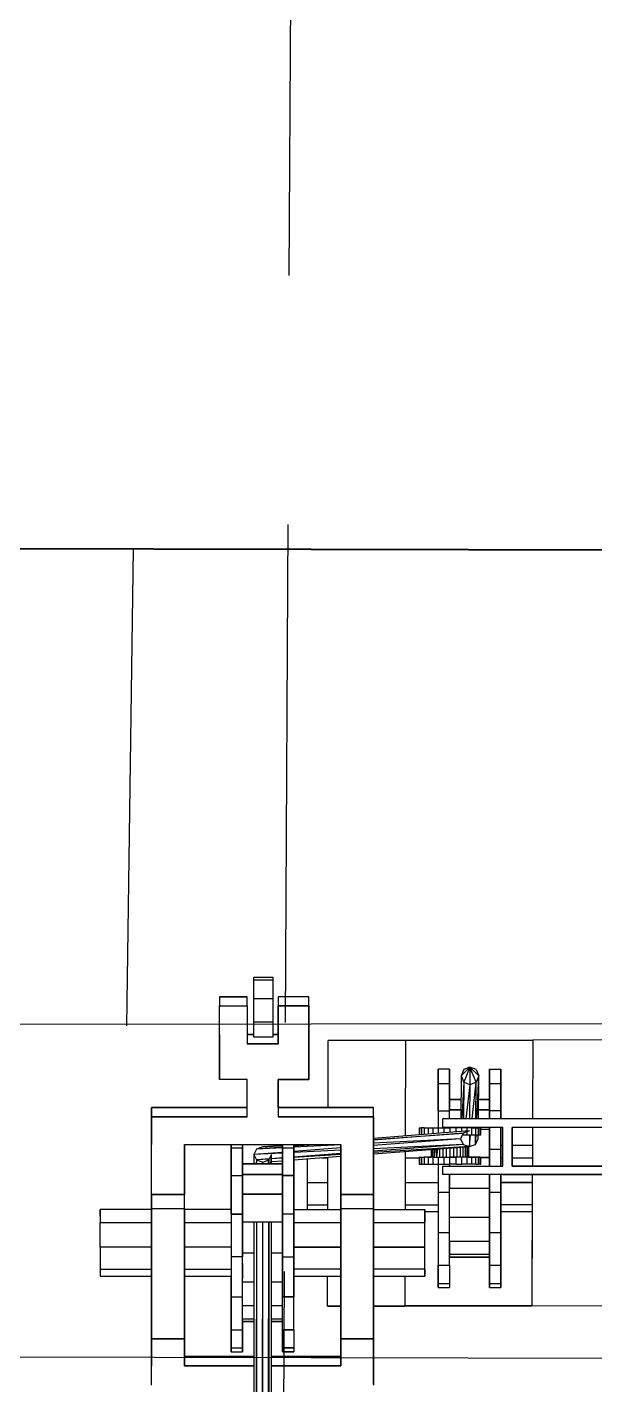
# Model space of a CAD drawing. Header units: millimetres. Extents: x -4997 to -4876, y -8737 to -8661.
# Drawn here: x -4964.449 to -4963.726, y -8694.113 to -8692.382 of the extents above; entities that cross this region are included whole.
import ezdxf

# ---------------------------------------------------------------- set-up
doc = ezdxf.new("R2010")
doc.units = ezdxf.units.MM
doc.header["$LTSCALE"] = 0.1
doc.linetypes.add('HIDDEN', pattern=[9.525, 6.35, -3.175])
for name, color, linetype in [('cobertura nova', 4, 'Continuous'), ('imagem', 7, 'Continuous'), ('layout cobertura', 251, 'Continuous'), ('visto', 9, 'Continuous')]:
    doc.layers.add(name, color=color, linetype=linetype)
doc.layers.add('coberturas', color=7, linetype='Continuous', lineweight=40)
picture_1 = doc.add_image_def('image1.jpg', size_in_pixel=(1920, 1080))

msp = doc.modelspace()

# ---------------------------------------------------------------- linework, layer by layer
at = {"layer": 'cobertura nova'}
for p, q in [((-4964.1603, -8693.5936), (-4964.136, -8693.5936)), ((-4964.1603, -8693.5969), (-4964.1603, -8693.5936)), ((-4964.1603, -8693.6207), (-4964.1603, -8693.5969)), ((-4964.1603, -8693.5969), (-4964.136, -8693.5969)), ((-4964.136, -8693.5936), (-4964.136, -8693.5969)), ((-4964.136, -8693.5969), (-4964.136, -8693.6207)), ((-4964.1689, -8693.6184), (-4964.2042, -8693.6184)), ((-4964.2042, -8693.6184), (-4964.2042, -8693.6301)), ((-4964.2042, -8693.6184), (-4964.1689, -8693.6184)), ((-4964.1689, -8693.6301), (-4964.1689, -8693.6184)), ((-4964.1603, -8693.6509), (-4964.1603, -8693.6207)), ((-4964.1603, -8693.6207), (-4964.136, -8693.6207)), ((-4964.136, -8693.6207), (-4964.136, -8693.6509)), ((-4964.0901, -8693.6184), (-4964.1293, -8693.6184)), ((-4964.1293, -8693.6184), (-4964.1293, -8693.6301)), ((-4964.0901, -8693.6301), (-4964.0901, -8693.6184)), ((-4964.2042, -8693.6783), (-4964.2042, -8693.6301)), ((-4964.2042, -8693.6301), (-4964.1689, -8693.6301)), ((-4964.1689, -8693.6301), (-4964.1689, -8693.6783)), ((-4964.0901, -8693.6301), (-4964.1293, -8693.6301)), ((-4964.1293, -8693.6301), (-4964.1293, -8693.6783)), ((-4964.1293, -8693.6783), (-4964.1293, -8693.6301)), ((-4964.1293, -8693.6301), (-4964.0901, -8693.6301)), ((-4964.0901, -8693.6783), (-4964.0901, -8693.6301)), ((-4964.0901, -8693.6301), (-4964.0901, -8693.6783)), ((-4964.1603, -8693.6699), (-4964.1603, -8693.6509)), ((-4964.136, -8693.6509), (-4964.1603, -8693.6509)), ((-4964.136, -8693.6509), (-4964.136, -8693.6699)), ((-4964.2042, -8693.6665), (-4964.2042, -8693.6783)), ((-4964.2042, -8693.6783), (-4964.2042, -8693.6665)), ((-4964.2042, -8693.7238), (-4964.2042, -8693.6783)), ((-4964.2042, -8693.6783), (-4964.2042, -8693.7238)), ((-4964.1603, -8693.6665), (-4964.1689, -8693.6665)), ((-4964.1689, -8693.6665), (-4964.1603, -8693.6665)), ((-4964.1293, -8693.6783), (-4964.1689, -8693.6783)), ((-4964.1689, -8693.6783), (-4964.1293, -8693.6783)), ((-4964.136, -8693.6699), (-4964.1603, -8693.6699)), ((-4964.1293, -8693.6665), (-4964.136, -8693.6665)), ((-4964.136, -8693.6665), (-4964.1293, -8693.6665)), ((-4964.0901, -8693.7238), (-4964.0901, -8693.6783)), ((-4964.0901, -8693.6783), (-4964.0901, -8693.7238)), ((-4964.0657, -8693.7596), (-4964.0655, -8693.6741)), ((-4964.0655, -8693.6741), (-4963.9668, -8693.6739)), ((-4963.9668, -8693.6741), (-4964.0655, -8693.6743)), ((-4963.9668, -8693.6739), (-4963.9672, -8693.7958)), ((-4963.9668, -8693.6739), (-4963.8048, -8693.6737)), ((-4963.8048, -8693.6737), (-4963.9668, -8693.6741)), ((-4963.8048, -8693.6737), (-4963.8051, -8693.7742)), ((-4963.8048, -8693.6737), (-4963.8051, -8693.7742)), ((-4963.7063, -8693.6735), (-4963.8048, -8693.6737)), ((-4963.9255, -8693.7106), (-4963.9255, -8693.7292)), ((-4963.9255, -8693.7157), (-4963.9255, -8693.7106)), ((-4963.9111, -8693.7106), (-4963.9255, -8693.7106)), ((-4963.9255, -8693.7106), (-4963.9255, -8693.7157)), ((-4963.9255, -8693.7292), (-4963.9255, -8693.7106)), ((-4963.9111, -8693.7292), (-4963.9111, -8693.7106)), ((-4963.9111, -8693.7106), (-4963.9111, -8693.7292)), ((-4963.8961, -8693.7192), (-4963.8848, -8693.708)), ((-4963.8928, -8693.7113), (-4963.8961, -8693.7192)), ((-4963.8848, -8693.708), (-4963.8928, -8693.7113)), ((-4963.8848, -8693.708), (-4963.8928, -8693.7272)), ((-4963.8769, -8693.7113), (-4963.8848, -8693.708)), ((-4963.8736, -8693.7192), (-4963.8848, -8693.708)), ((-4963.8848, -8693.708), (-4963.8848, -8693.7305)), ((-4963.8769, -8693.7272), (-4963.8848, -8693.708)), ((-4963.8769, -8693.7113), (-4963.8736, -8693.7192)), ((-4963.86, -8693.7106), (-4963.8455, -8693.7106)), ((-4963.86, -8693.7292), (-4963.86, -8693.7106)), ((-4963.8599, -8693.7106), (-4963.8599, -8693.7292)), ((-4963.8456, -8693.7292), (-4963.8456, -8693.7106)), ((-4963.8455, -8693.7106), (-4963.8455, -8693.7292)), ((-4964.1689, -8693.7238), (-4964.2042, -8693.7238)), ((-4964.1689, -8693.7715), (-4964.1689, -8693.7238)), ((-4964.1689, -8693.7596), (-4964.1689, -8693.7238)), ((-4964.1293, -8693.7597), (-4964.1293, -8693.7238)), ((-4964.1293, -8693.7238), (-4964.1293, -8693.7596)), ((-4964.1293, -8693.7238), (-4964.0901, -8693.7238)), ((-4964.0901, -8693.7238), (-4964.1293, -8693.7238)), ((-4964.1293, -8693.7238), (-4964.1293, -8693.7715)), ((-4963.9255, -8693.7388), (-4963.9255, -8693.7157)), ((-4963.9255, -8693.7292), (-4963.9255, -8693.7639)), ((-4963.9111, -8693.7292), (-4963.9255, -8693.7292)), ((-4963.9255, -8693.7639), (-4963.9255, -8693.7292)), ((-4963.9111, -8693.7388), (-4963.9111, -8693.7292)), ((-4963.9111, -8693.7639), (-4963.9111, -8693.7292)), ((-4963.9111, -8693.7292), (-4963.9111, -8693.7639)), ((-4963.8961, -8693.7192), (-4963.8966, -8693.7742)), ((-4963.8961, -8693.7192), (-4963.8928, -8693.7272)), ((-4963.8928, -8693.7272), (-4963.8954, -8693.7742)), ((-4963.8928, -8693.7272), (-4963.8932, -8693.7742)), ((-4963.8848, -8693.7305), (-4963.8928, -8693.7272)), ((-4963.8848, -8693.7305), (-4963.8899, -8693.7742)), ((-4963.8848, -8693.7305), (-4963.8853, -8693.7742)), ((-4963.8769, -8693.7272), (-4963.8848, -8693.7305)), ((-4963.8819, -8693.7742), (-4963.8769, -8693.7272)), ((-4963.8773, -8693.7742), (-4963.8769, -8693.7272)), ((-4963.8736, -8693.7192), (-4963.8769, -8693.7272)), ((-4963.8762, -8693.7742), (-4963.8736, -8693.7192)), ((-4963.8741, -8693.7742), (-4963.8736, -8693.7192)), ((-4963.8455, -8693.7292), (-4963.86, -8693.7292)), ((-4963.86, -8693.7639), (-4963.86, -8693.7292)), ((-4963.8599, -8693.7292), (-4963.8599, -8693.7639)), ((-4963.8456, -8693.7639), (-4963.8456, -8693.7292)), ((-4963.8455, -8693.7388), (-4963.8455, -8693.7292)), ((-4963.8455, -8693.7292), (-4963.8455, -8693.7639)), ((-4963.9255, -8693.7639), (-4963.9255, -8693.7388)), ((-4963.9111, -8693.7543), (-4963.9111, -8693.7388)), ((-4963.9111, -8693.7388), (-4963.9111, -8693.7388)), ((-4963.8455, -8693.7388), (-4963.8455, -8693.7388)), ((-4963.8455, -8693.7742), (-4963.8455, -8693.7388)), ((-4964.2905, -8693.7714), (-4964.2905, -8693.7596)), ((-4964.2905, -8693.7596), (-4964.2487, -8693.7596)), ((-4964.2905, -8693.7596), (-4964.2905, -8693.7714)), ((-4964.2487, -8693.7597), (-4964.2905, -8693.7597)), ((-4964.2487, -8693.7596), (-4964.1689, -8693.7596)), ((-4964.1689, -8693.7597), (-4964.2487, -8693.7597)), ((-4964.1293, -8693.7596), (-4964.0496, -8693.7596)), ((-4964.0496, -8693.7597), (-4964.1293, -8693.7597)), ((-4964.0496, -8693.7596), (-4964.0077, -8693.7596)), ((-4964.0077, -8693.7597), (-4964.0496, -8693.7597)), ((-4964.0077, -8693.7714), (-4964.0077, -8693.7596)), ((-4963.9255, -8693.7639), (-4963.9255, -8693.7857)), ((-4963.9255, -8693.7639), (-4963.9111, -8693.7639)), ((-4963.8964, -8693.7493), (-4963.9111, -8693.7493)), ((-4963.9111, -8693.7493), (-4963.9111, -8693.7493)), ((-4963.9111, -8693.7493), (-4963.8964, -8693.7493)), ((-4963.9111, -8693.7627), (-4963.8965, -8693.7627)), ((-4963.8965, -8693.7627), (-4963.9111, -8693.7627)), ((-4963.9111, -8693.7742), (-4963.9111, -8693.7639)), ((-4963.874, -8693.7627), (-4963.86, -8693.7627)), ((-4963.86, -8693.7627), (-4963.874, -8693.7627)), ((-4963.86, -8693.7493), (-4963.8739, -8693.7493)), ((-4963.8739, -8693.7493), (-4963.86, -8693.7493)), ((-4963.86, -8693.7493), (-4963.86, -8693.7627)), ((-4963.8455, -8693.7639), (-4963.86, -8693.7639)), ((-4963.86, -8693.7742), (-4963.86, -8693.7639)), ((-4963.8599, -8693.7639), (-4963.8599, -8693.7742)), ((-4963.8456, -8693.7742), (-4963.8456, -8693.7639)), ((-4963.8455, -8693.7639), (-4963.8455, -8693.7742)), ((-4964.2905, -8693.7714), (-4964.2905, -8693.7715)), ((-4964.2487, -8693.7714), (-4964.2905, -8693.7714)), ((-4964.2905, -8693.7715), (-4964.2905, -8693.7714)), ((-4964.2905, -8693.7714), (-4964.2905, -8693.8069)), ((-4964.2905, -8693.807), (-4964.2905, -8693.7715)), ((-4964.2905, -8693.7715), (-4964.2487, -8693.7715)), ((-4964.1689, -8693.7714), (-4964.2487, -8693.7714)), ((-4964.2487, -8693.7715), (-4964.1689, -8693.7715)), ((-4964.0496, -8693.7714), (-4964.1293, -8693.7714)), ((-4964.1293, -8693.7715), (-4964.0496, -8693.7715)), ((-4964.0077, -8693.7714), (-4964.0496, -8693.7714)), ((-4964.0496, -8693.7715), (-4964.0077, -8693.7715)), ((-4964.0077, -8693.8069), (-4964.0077, -8693.7714)), ((-4964.0077, -8693.7714), (-4964.0077, -8693.7715)), ((-4964.0077, -8693.7715), (-4964.0077, -8693.7714)), ((-4964.0077, -8693.7715), (-4964.0077, -8693.807)), ((-4963.8428, -8693.7742), (-4963.9195, -8693.7742)), ((-4963.9195, -8693.785), (-4963.9195, -8693.7742)), ((-4963.8312, -8693.7742), (-4963.8428, -8693.7742)), ((-4963.507, -8693.7742), (-4963.8312, -8693.7742)), ((-4963.8856, -8693.7895), (-4964.0077, -8693.7989)), ((-4963.8936, -8693.7924), (-4964.0077, -8693.8012)), ((-4964.0077, -8693.8002), (-4963.8936, -8693.7924)), ((-4963.8969, -8693.7995), (-4964.0077, -8693.8051)), ((-4963.8969, -8693.7995), (-4964.0077, -8693.8079)), ((-4963.9497, -8693.7857), (-4963.949, -8693.7857)), ((-4963.9497, -8693.7857), (-4963.9497, -8693.7944)), ((-4963.949, -8693.7857), (-4963.9467, -8693.7857)), ((-4963.949, -8693.7857), (-4963.949, -8693.7944)), ((-4963.9431, -8693.7857), (-4963.9467, -8693.7857)), ((-4963.9467, -8693.7857), (-4963.9467, -8693.7942)), ((-4963.9431, -8693.7857), (-4963.9382, -8693.7857)), ((-4963.9431, -8693.7857), (-4963.9431, -8693.7939)), ((-4963.9382, -8693.7857), (-4963.9322, -8693.7857)), ((-4963.9382, -8693.7857), (-4963.9382, -8693.7935)), ((-4963.9322, -8693.7857), (-4963.9254, -8693.7857)), ((-4963.9322, -8693.7857), (-4963.9322, -8693.7931)), ((-4963.9254, -8693.7857), (-4963.918, -8693.7857)), ((-4963.9254, -8693.7857), (-4963.9254, -8693.7925)), ((-4963.8428, -8693.785), (-4963.9195, -8693.785)), ((-4963.918, -8693.7857), (-4963.9103, -8693.7857)), ((-4963.918, -8693.7857), (-4963.918, -8693.792)), ((-4963.9111, -8693.7857), (-4963.9111, -8693.785)), ((-4963.9026, -8693.7857), (-4963.9103, -8693.7857)), ((-4963.9103, -8693.7857), (-4963.9103, -8693.7914)), ((-4963.8952, -8693.7857), (-4963.9026, -8693.7857)), ((-4963.9026, -8693.7908), (-4963.9026, -8693.7857)), ((-4963.8936, -8693.7924), (-4963.8969, -8693.7995)), ((-4963.8969, -8693.7995), (-4963.8936, -8693.8066)), ((-4963.8967, -8693.785), (-4963.8967, -8693.7857)), ((-4963.896, -8693.785), (-4963.8961, -8693.7857)), ((-4963.8884, -8693.7857), (-4963.8952, -8693.7857)), ((-4963.8952, -8693.7902), (-4963.8952, -8693.7857)), ((-4963.8934, -8693.7948), (-4963.8947, -8693.7948)), ((-4963.8856, -8693.7895), (-4963.8936, -8693.7924)), ((-4963.8934, -8693.785), (-4963.8934, -8693.7857)), ((-4963.8904, -8693.7948), (-4963.8934, -8693.7948)), ((-4963.8911, -8693.785), (-4963.8912, -8693.7857)), ((-4963.8882, -8693.7948), (-4963.8904, -8693.7948)), ((-4963.8824, -8693.7857), (-4963.8884, -8693.7857)), ((-4963.8884, -8693.7897), (-4963.8884, -8693.7857)), ((-4963.8884, -8693.7948), (-4963.8884, -8693.7905)), ((-4963.8868, -8693.7948), (-4963.8882, -8693.7948)), ((-4963.8863, -8693.7948), (-4963.8868, -8693.7948)), ((-4963.8824, -8693.7948), (-4963.8863, -8693.7948)), ((-4963.8855, -8693.7948), (-4963.8856, -8693.8095)), ((-4963.8856, -8693.8095), (-4963.8841, -8693.7948)), ((-4963.8854, -8693.785), (-4963.8854, -8693.7857)), ((-4963.8831, -8693.7857), (-4963.883, -8693.785)), ((-4963.8824, -8693.7857), (-4963.8775, -8693.7857)), ((-4963.8824, -8693.7948), (-4963.8824, -8693.7857)), ((-4963.8775, -8693.7948), (-4963.8824, -8693.7948)), ((-4963.8777, -8693.8066), (-4963.8771, -8693.7948)), ((-4963.8777, -8693.8066), (-4963.8776, -8693.7948)), ((-4963.8777, -8693.8066), (-4963.8744, -8693.7995)), ((-4963.8775, -8693.7857), (-4963.8775, -8693.785)), ((-4963.8775, -8693.7857), (-4963.8739, -8693.7857)), ((-4963.8775, -8693.7948), (-4963.8775, -8693.7857)), ((-4963.8739, -8693.7948), (-4963.8775, -8693.7948)), ((-4963.8767, -8693.7857), (-4963.8767, -8693.785)), ((-4963.8744, -8693.7995), (-4963.8743, -8693.7948)), ((-4963.8742, -8693.7857), (-4963.8742, -8693.785)), ((-4963.8717, -8693.7857), (-4963.8739, -8693.7857)), ((-4963.8739, -8693.7948), (-4963.8739, -8693.7857)), ((-4963.8717, -8693.7948), (-4963.8739, -8693.7948)), ((-4963.8709, -8693.7857), (-4963.8717, -8693.7857)), ((-4963.8717, -8693.7948), (-4963.8717, -8693.7857)), ((-4963.8709, -8693.7948), (-4963.8717, -8693.7948)), ((-4963.8709, -8693.7948), (-4963.8709, -8693.7857)), ((-4963.86, -8693.7878), (-4963.8709, -8693.7878)), ((-4963.8599, -8693.785), (-4963.86, -8693.8133)), ((-4963.86, -8693.8133), (-4963.86, -8693.785)), ((-4963.8456, -8693.8133), (-4963.8456, -8693.785)), ((-4963.8455, -8693.785), (-4963.8455, -8693.8133)), ((-4963.8428, -8693.8344), (-4963.8428, -8693.785)), ((-4963.8312, -8693.8344), (-4963.8312, -8693.785)), ((-4963.8312, -8693.785), (-4963.8312, -8693.8344)), ((-4963.507, -8693.785), (-4963.8312, -8693.785)), ((-4963.8051, -8693.785), (-4963.8053, -8693.8344)), ((-4963.8051, -8693.785), (-4963.8052, -8693.8074)), ((-4964.2905, -8693.8705), (-4964.2905, -8693.807)), ((-4964.2487, -8693.8704), (-4964.2487, -8693.8069)), ((-4964.2487, -8693.807), (-4964.2487, -8693.8586)), ((-4964.2487, -8693.8587), (-4964.2487, -8693.807)), ((-4964.1689, -8693.807), (-4964.2487, -8693.807)), ((-4964.2487, -8693.807), (-4964.2487, -8693.8705)), ((-4964.1893, -8693.8211), (-4964.1893, -8693.807)), ((-4964.1893, -8693.807), (-4964.1893, -8693.8115)), ((-4964.1893, -8693.8115), (-4964.1893, -8693.807)), ((-4964.1893, -8693.8462), (-4964.1893, -8693.8115)), ((-4964.1749, -8693.8115), (-4964.1893, -8693.8115)), ((-4964.1893, -8693.8115), (-4964.1893, -8693.8462)), ((-4964.1749, -8693.8115), (-4964.1749, -8693.807)), ((-4964.1749, -8693.807), (-4964.1749, -8693.8115)), ((-4964.1749, -8693.8115), (-4964.1749, -8693.8462)), ((-4964.1749, -8693.8462), (-4964.1749, -8693.8115)), ((-4964.1748, -8693.807), (-4964.1748, -8693.8211)), ((-4964.1293, -8693.807), (-4964.1689, -8693.807)), ((-4964.157, -8693.8127), (-4964.1603, -8693.8195)), ((-4964.1237, -8693.8168), (-4964.1603, -8693.8195)), ((-4964.1237, -8693.8178), (-4964.1603, -8693.8195)), ((-4964.149, -8693.8098), (-4964.157, -8693.8127)), ((-4964.1237, -8693.8101), (-4964.157, -8693.8127)), ((-4964.1237, -8693.811), (-4964.157, -8693.8127)), ((-4964.1237, -8693.8079), (-4964.149, -8693.8098)), ((-4964.149, -8693.8098), (-4964.1237, -8693.8081)), ((-4964.0496, -8693.807), (-4964.1293, -8693.807)), ((-4964.1237, -8693.8115), (-4964.1237, -8693.807)), ((-4964.1237, -8693.8211), (-4964.1237, -8693.807)), ((-4964.1237, -8693.807), (-4964.1237, -8693.8115)), ((-4964.1093, -8693.8115), (-4964.1237, -8693.8115)), ((-4964.1237, -8693.8115), (-4964.1237, -8693.8462)), ((-4964.1237, -8693.8462), (-4964.1237, -8693.8115)), ((-4964.1093, -8693.807), (-4964.1093, -8693.8115)), ((-4964.1093, -8693.8115), (-4964.1093, -8693.807)), ((-4964.0832, -8693.807), (-4964.1093, -8693.809)), ((-4964.1093, -8693.8071), (-4964.1074, -8693.807)), ((-4964.0496, -8693.8072), (-4964.1093, -8693.8103)), ((-4964.0496, -8693.8111), (-4964.1093, -8693.8157)), ((-4964.1093, -8693.8115), (-4964.1093, -8693.8462)), ((-4964.1093, -8693.8462), (-4964.1093, -8693.8115)), ((-4964.0496, -8693.8141), (-4964.1093, -8693.8171)), ((-4964.0496, -8693.8069), (-4964.0496, -8693.8704)), ((-4964.0496, -8693.8705), (-4964.0496, -8693.807)), ((-4963.8936, -8693.8066), (-4964.0077, -8693.8121)), ((-4963.8936, -8693.8066), (-4964.0077, -8693.8152)), ((-4964.0077, -8693.8704), (-4964.0077, -8693.8069)), ((-4964.0077, -8693.807), (-4964.0077, -8693.8586)), ((-4964.0077, -8693.807), (-4964.0077, -8693.8705)), ((-4964.0077, -8693.8587), (-4964.0077, -8693.8071)), ((-4963.8856, -8693.8095), (-4964.0077, -8693.8171)), ((-4964.0077, -8693.8186), (-4963.8856, -8693.8095)), ((-4963.9673, -8693.8156), (-4963.9676, -8693.8897)), ((-4963.9343, -8693.8131), (-4963.9343, -8693.8227)), ((-4963.9338, -8693.8131), (-4963.9338, -8693.8227)), ((-4963.9325, -8693.813), (-4963.9325, -8693.8227)), ((-4963.9292, -8693.8128), (-4963.9303, -8693.8227)), ((-4963.9303, -8693.8128), (-4963.9303, -8693.8227)), ((-4963.926, -8693.8125), (-4963.9273, -8693.8227)), ((-4963.9273, -8693.8126), (-4963.9273, -8693.8227)), ((-4963.9236, -8693.8123), (-4963.9236, -8693.8227)), ((-4963.9195, -8693.812), (-4963.9195, -8693.8227)), ((-4963.915, -8693.8117), (-4963.915, -8693.8227)), ((-4963.9103, -8693.8113), (-4963.9103, -8693.8227)), ((-4963.9056, -8693.8227), (-4963.9056, -8693.811)), ((-4963.9011, -8693.8227), (-4963.9011, -8693.8107)), ((-4963.897, -8693.8227), (-4963.897, -8693.8103)), ((-4963.8936, -8693.8066), (-4963.8856, -8693.8095)), ((-4963.8934, -8693.8227), (-4963.8934, -8693.8101)), ((-4963.8904, -8693.8227), (-4963.8904, -8693.8098)), ((-4963.8882, -8693.8227), (-4963.8882, -8693.8097)), ((-4963.8868, -8693.8227), (-4963.8868, -8693.8096)), ((-4963.8863, -8693.8227), (-4963.8863, -8693.8095)), ((-4963.8856, -8693.8095), (-4963.8777, -8693.8066)), ((-4963.86, -8693.8133), (-4963.86, -8693.8344)), ((-4963.8455, -8693.8133), (-4963.86, -8693.8133)), ((-4963.86, -8693.8344), (-4963.86, -8693.8133)), ((-4963.8456, -8693.8344), (-4963.8456, -8693.8133)), ((-4963.8455, -8693.8074), (-4963.8428, -8693.8074)), ((-4963.8455, -8693.8133), (-4963.8455, -8693.8344)), ((-4963.8312, -8693.8074), (-4963.8052, -8693.8074)), ((-4964.1893, -8693.8631), (-4964.1893, -8693.8211)), ((-4964.1237, -8693.8316), (-4964.1749, -8693.8316)), ((-4964.1749, -8693.8316), (-4964.1749, -8693.8316)), ((-4964.1749, -8693.8316), (-4964.1237, -8693.8316)), ((-4964.1749, -8693.845), (-4964.1749, -8693.8316)), ((-4964.1748, -8693.8211), (-4964.1748, -8693.8316)), ((-4964.1603, -8693.8195), (-4964.1603, -8693.8316)), ((-4964.1603, -8693.8195), (-4964.157, -8693.8264)), ((-4964.157, -8693.8264), (-4964.1573, -8693.8316)), ((-4964.1405, -8693.8252), (-4964.157, -8693.8264)), ((-4964.1406, -8693.8254), (-4964.157, -8693.8264)), ((-4964.157, -8693.8264), (-4964.157, -8693.8316)), ((-4964.157, -8693.8264), (-4964.149, -8693.8292)), ((-4964.1494, -8693.8316), (-4964.149, -8693.8292)), ((-4964.149, -8693.8292), (-4964.1411, -8693.8264)), ((-4964.149, -8693.8316), (-4964.149, -8693.8292)), ((-4964.1418, -8693.8316), (-4964.1411, -8693.8264)), ((-4964.1411, -8693.8264), (-4964.1378, -8693.8195)), ((-4964.1411, -8693.8264), (-4964.1411, -8693.8316)), ((-4964.1384, -8693.8316), (-4964.1378, -8693.8195)), ((-4964.1378, -8693.8316), (-4964.1378, -8693.8195)), ((-4964.1237, -8693.8239), (-4964.1378, -8693.825)), ((-4964.1237, -8693.8243), (-4964.1378, -8693.8252)), ((-4964.1378, -8693.8284), (-4964.1237, -8693.8274)), ((-4964.1237, -8693.8316), (-4964.1237, -8693.8211)), ((-4964.1237, -8693.8316), (-4964.1237, -8693.8316)), ((-4964.1237, -8693.845), (-4964.1237, -8693.8316)), ((-4964.0496, -8693.8183), (-4964.1093, -8693.8228)), ((-4964.0496, -8693.8197), (-4964.1093, -8693.8234)), ((-4964.1093, -8693.8263), (-4964.0496, -8693.8218)), ((-4964.0922, -8693.825), (-4964.0922, -8693.8552)), ((-4964.0746, -8693.8237), (-4964.0659, -8693.8237)), ((-4964.0661, -8693.8897), (-4964.0659, -8693.823)), ((-4963.9673, -8693.8237), (-4963.9497, -8693.8237)), ((-4963.9497, -8693.8227), (-4963.9497, -8693.8318)), ((-4963.9497, -8693.8227), (-4963.949, -8693.8227)), ((-4963.9497, -8693.8318), (-4963.949, -8693.8318)), ((-4963.949, -8693.8227), (-4963.949, -8693.8318)), ((-4963.949, -8693.8227), (-4963.9467, -8693.8227)), ((-4963.949, -8693.8318), (-4963.9467, -8693.8318)), ((-4963.9467, -8693.8227), (-4963.9467, -8693.8318)), ((-4963.9467, -8693.8227), (-4963.9431, -8693.8227)), ((-4963.9467, -8693.8318), (-4963.9431, -8693.8318)), ((-4963.9303, -8693.8227), (-4963.9431, -8693.8227)), ((-4963.9325, -8693.8227), (-4963.9431, -8693.8227)), ((-4963.9431, -8693.8227), (-4963.9431, -8693.8318)), ((-4963.9431, -8693.8318), (-4963.9382, -8693.8318)), ((-4963.9382, -8693.8227), (-4963.9343, -8693.8227)), ((-4963.9382, -8693.8227), (-4963.9382, -8693.8318)), ((-4963.9382, -8693.8318), (-4963.9322, -8693.8318)), ((-4963.9303, -8693.8227), (-4963.9325, -8693.8227)), ((-4963.9325, -8693.8227), (-4963.9303, -8693.8227)), ((-4963.9322, -8693.8227), (-4963.9322, -8693.8318)), ((-4963.9322, -8693.8318), (-4963.9254, -8693.8318)), ((-4963.9303, -8693.8227), (-4963.9273, -8693.8227)), ((-4963.9273, -8693.8227), (-4963.9236, -8693.8227)), ((-4963.9255, -8693.8318), (-4963.9255, -8693.8676)), ((-4963.9254, -8693.8227), (-4963.9254, -8693.8318)), ((-4963.9254, -8693.8318), (-4963.918, -8693.8318)), ((-4963.9236, -8693.8227), (-4963.9195, -8693.8227)), ((-4963.9195, -8693.8227), (-4963.915, -8693.8227)), ((-4963.9195, -8693.8344), (-4963.8428, -8693.8344)), ((-4963.9195, -8693.8452), (-4963.9195, -8693.8344)), ((-4963.918, -8693.8227), (-4963.918, -8693.8318)), ((-4963.918, -8693.8318), (-4963.9103, -8693.8318)), ((-4963.915, -8693.8227), (-4963.9103, -8693.8227)), ((-4963.9111, -8693.8344), (-4963.9111, -8693.8318)), ((-4963.9111, -8693.8318), (-4963.9111, -8693.8344)), ((-4963.9056, -8693.8227), (-4963.9103, -8693.8227)), ((-4963.9103, -8693.8227), (-4963.9026, -8693.8227)), ((-4963.9103, -8693.8318), (-4963.9103, -8693.8227)), ((-4963.9026, -8693.8318), (-4963.9103, -8693.8318)), ((-4963.9011, -8693.8227), (-4963.9056, -8693.8227)), ((-4963.9026, -8693.8227), (-4963.9017, -8693.8227)), ((-4963.9026, -8693.8318), (-4963.9026, -8693.8227)), ((-4963.9026, -8693.8318), (-4963.8952, -8693.8318)), ((-4963.897, -8693.8227), (-4963.9011, -8693.8227)), ((-4963.8934, -8693.8227), (-4963.897, -8693.8227)), ((-4963.8952, -8693.8318), (-4963.8952, -8693.8227)), ((-4963.8884, -8693.8318), (-4963.8952, -8693.8318)), ((-4963.8904, -8693.8227), (-4963.8934, -8693.8227)), ((-4963.8882, -8693.8227), (-4963.8904, -8693.8227)), ((-4963.8884, -8693.8318), (-4963.8884, -8693.8227)), ((-4963.8824, -8693.8318), (-4963.8884, -8693.8318)), ((-4963.8868, -8693.8227), (-4963.8882, -8693.8227)), ((-4963.8868, -8693.8227), (-4963.8863, -8693.8227)), ((-4963.8717, -8693.8227), (-4963.8863, -8693.8227)), ((-4963.8739, -8693.8227), (-4963.8863, -8693.8227)), ((-4963.8863, -8693.8227), (-4963.8824, -8693.8227)), ((-4963.8824, -8693.8227), (-4963.8775, -8693.8227)), ((-4963.8824, -8693.8318), (-4963.8824, -8693.8227)), ((-4963.8775, -8693.8318), (-4963.8824, -8693.8318)), ((-4963.8775, -8693.8227), (-4963.8764, -8693.8227)), ((-4963.8775, -8693.8318), (-4963.8775, -8693.8227)), ((-4963.8775, -8693.8318), (-4963.8739, -8693.8318)), ((-4963.8739, -8693.8227), (-4963.8717, -8693.8227)), ((-4963.8739, -8693.8318), (-4963.8739, -8693.8227)), ((-4963.8717, -8693.8318), (-4963.8739, -8693.8318)), ((-4963.8717, -8693.8227), (-4963.8709, -8693.8227)), ((-4963.8717, -8693.8318), (-4963.8717, -8693.8227)), ((-4963.8717, -8693.8318), (-4963.8709, -8693.8318)), ((-4963.8709, -8693.8318), (-4963.8709, -8693.8227)), ((-4963.86, -8693.8235), (-4963.8709, -8693.8235)), ((-4963.8709, -8693.8235), (-4963.86, -8693.8235)), ((-4963.86, -8693.8235), (-4963.86, -8693.8344)), ((-4963.8455, -8693.8237), (-4963.8428, -8693.8237)), ((-4963.8455, -8693.8344), (-4963.8455, -8693.8237)), ((-4963.8312, -8693.8237), (-4963.8053, -8693.8237)), ((-4963.507, -8693.8344), (-4963.8312, -8693.8344)), ((-4963.8312, -8693.8344), (-4963.507, -8693.8344)), ((-4964.1893, -8693.8462), (-4964.1749, -8693.8462)), ((-4964.1893, -8693.8956), (-4964.1893, -8693.8462)), ((-4964.1893, -8693.8462), (-4964.1893, -8693.8956)), ((-4964.1237, -8693.845), (-4964.1749, -8693.845)), ((-4964.1749, -8693.845), (-4964.1237, -8693.845)), ((-4964.1749, -8693.8462), (-4964.1749, -8693.8956)), ((-4964.1749, -8693.8956), (-4964.1749, -8693.8462)), ((-4964.1237, -8693.845), (-4964.1237, -8693.845)), ((-4964.1237, -8693.8701), (-4964.1237, -8693.845)), ((-4964.1237, -8693.8462), (-4964.1237, -8693.8956)), ((-4964.1237, -8693.8462), (-4964.1237, -8693.8462)), ((-4964.1093, -8693.8462), (-4964.1237, -8693.8462)), ((-4964.1237, -8693.8462), (-4964.1093, -8693.8462)), ((-4964.1237, -8693.8956), (-4964.1237, -8693.8462)), ((-4964.1093, -8693.8462), (-4964.1093, -8693.8462)), ((-4964.1093, -8693.8462), (-4964.1093, -8693.8956)), ((-4964.1093, -8693.8956), (-4964.1093, -8693.8462)), ((-4963.8428, -8693.8452), (-4963.9195, -8693.8452)), ((-4963.9111, -8693.8676), (-4963.9111, -8693.8452)), ((-4963.9111, -8693.8452), (-4963.9111, -8693.8626)), ((-4963.86, -8693.8452), (-4963.86, -8693.8626)), ((-4963.86, -8693.8452), (-4963.86, -8693.8676)), ((-4963.86, -8693.8676), (-4963.86, -8693.8452)), ((-4963.8456, -8693.8676), (-4963.8456, -8693.8452)), ((-4963.8455, -8693.8452), (-4963.8455, -8693.8676)), ((-4963.8455, -8693.8552), (-4963.8455, -8693.8452)), ((-4963.8312, -8693.8452), (-4963.8428, -8693.8452)), ((-4963.8428, -8693.8452), (-4963.8312, -8693.8452)), ((-4963.507, -8693.8452), (-4963.8312, -8693.8452)), ((-4963.8312, -8693.8452), (-4963.507, -8693.8452)), ((-4963.507, -8693.8452), (-4963.8312, -8693.8452)), ((-4963.8054, -8693.8452), (-4963.806, -8694.0124)), ((-4964.1893, -8693.8897), (-4964.1893, -8693.8631)), ((-4964.0922, -8693.8552), (-4964.0922, -8693.8836)), ((-4964.0922, -8693.8552), (-4964.066, -8693.8552)), ((-4964.0077, -8693.8586), (-4964.0077, -8693.8586)), ((-4964.0077, -8693.8587), (-4964.0077, -8693.8897)), ((-4964.0077, -8693.8897), (-4964.0077, -8693.8587)), ((-4964.0077, -8693.8587), (-4964.0077, -8693.8587)), ((-4963.9674, -8693.8552), (-4963.9255, -8693.8552)), ((-4963.9255, -8693.8676), (-4963.9255, -8693.9188)), ((-4963.9255, -8693.8676), (-4963.9111, -8693.8676)), ((-4963.9111, -8693.8626), (-4963.86, -8693.8626)), ((-4963.9111, -8693.9188), (-4963.9111, -8693.8676)), ((-4963.86, -8693.8676), (-4963.86, -8693.9188)), ((-4963.86, -8693.8676), (-4963.8455, -8693.8676)), ((-4963.86, -8693.9188), (-4963.86, -8693.8676)), ((-4963.8456, -8693.9188), (-4963.8456, -8693.8676)), ((-4963.8054, -8693.8552), (-4963.8455, -8693.8552)), ((-4963.8455, -8693.8552), (-4963.8054, -8693.8552)), ((-4963.8455, -8693.8676), (-4963.8455, -8693.9188)), ((-4964.2905, -8693.8704), (-4964.2487, -8693.8704)), ((-4964.2905, -8693.8883), (-4964.2905, -8693.8705)), ((-4964.2487, -8693.8705), (-4964.2905, -8693.8705)), ((-4964.2905, -8693.8705), (-4964.2905, -8693.8883)), ((-4964.2487, -8693.8883), (-4964.2487, -8693.8705)), ((-4964.1237, -8693.8701), (-4964.1749, -8693.8701)), ((-4964.1749, -8693.8701), (-4964.1237, -8693.8701)), ((-4964.1603, -8693.8701), (-4964.1603, -8693.8701)), ((-4964.1599, -8693.8701), (-4964.1599, -8693.8701)), ((-4964.157, -8693.8701), (-4964.157, -8693.8701)), ((-4964.1552, -8693.8701), (-4964.1552, -8693.8701)), ((-4964.149, -8693.8701), (-4964.149, -8693.8701)), ((-4964.1471, -8693.8701), (-4964.1471, -8693.8701)), ((-4964.1411, -8693.8701), (-4964.1411, -8693.8701)), ((-4964.1405, -8693.8701), (-4964.1405, -8693.8701)), ((-4964.1378, -8693.8701), (-4964.1378, -8693.8701)), ((-4964.1237, -8693.9058), (-4964.1237, -8693.8701)), ((-4964.1237, -8693.8701), (-4964.1237, -8693.8701)), ((-4964.0922, -8693.8836), (-4964.0922, -8693.8897)), ((-4964.0922, -8693.8836), (-4964.0661, -8693.8836)), ((-4964.0496, -8693.8883), (-4964.0496, -8693.8704)), ((-4964.0496, -8693.8704), (-4964.0077, -8693.8704)), ((-4964.0496, -8693.8705), (-4964.0496, -8693.8883)), ((-4964.0077, -8693.8705), (-4964.0496, -8693.8705)), ((-4964.0077, -8693.8883), (-4964.0077, -8693.8704)), ((-4964.0077, -8693.8705), (-4964.0077, -8693.8883)), ((-4963.9675, -8693.8836), (-4963.9255, -8693.8836)), ((-4963.8055, -8693.8836), (-4963.8455, -8693.8836)), ((-4963.8455, -8693.8921), (-4963.8455, -8693.8836)), ((-4964.356, -8693.8983), (-4964.356, -8693.8897)), ((-4964.356, -8693.8897), (-4964.356, -8693.906)), ((-4964.2905, -8693.8897), (-4964.356, -8693.8897)), ((-4964.2905, -8693.8883), (-4964.2487, -8693.8883)), ((-4964.2905, -8694.0103), (-4964.2905, -8693.8883)), ((-4964.2905, -8693.8883), (-4964.2905, -8694.0103)), ((-4964.2487, -8694.0103), (-4964.2487, -8693.8883)), ((-4964.2487, -8693.8883), (-4964.2487, -8694.0103)), ((-4964.1893, -8693.8897), (-4964.2487, -8693.8897)), ((-4964.1893, -8693.8956), (-4964.1893, -8693.8956)), ((-4964.1749, -8693.8956), (-4964.1893, -8693.8956)), ((-4964.1893, -8693.8956), (-4964.1893, -8693.9499)), ((-4964.1893, -8693.8956), (-4964.1749, -8693.8956)), ((-4964.1749, -8693.9499), (-4964.1749, -8693.8956)), ((-4964.1749, -8693.8956), (-4964.1749, -8693.9499)), ((-4964.1237, -8693.8956), (-4964.1237, -8693.9499)), ((-4964.1093, -8693.8956), (-4964.1237, -8693.8956)), ((-4964.1237, -8693.9499), (-4964.1237, -8693.8956)), ((-4964.1093, -8693.8897), (-4964.0496, -8693.8897)), ((-4964.1093, -8693.9499), (-4964.1093, -8693.8956)), ((-4964.1093, -8693.8956), (-4964.1093, -8693.9499)), ((-4964.0496, -8693.8883), (-4964.0496, -8694.0103)), ((-4964.0496, -8694.0103), (-4964.0496, -8693.8883)), ((-4964.0496, -8693.8883), (-4964.0077, -8693.8883)), ((-4964.0077, -8694.0103), (-4964.0077, -8693.8883)), ((-4964.0077, -8693.8883), (-4964.0077, -8694.0103)), ((-4964.0077, -8693.8897), (-4963.9423, -8693.8897)), ((-4963.9423, -8693.8897), (-4963.9423, -8693.906)), ((-4963.9423, -8693.8983), (-4963.9423, -8693.8897)), ((-4963.9423, -8693.906), (-4963.9423, -8693.8897)), ((-4963.9423, -8693.8921), (-4963.9255, -8693.8921)), ((-4963.9111, -8693.8996), (-4963.86, -8693.8996)), ((-4963.8455, -8693.8921), (-4963.8055, -8693.8921)), ((-4963.8055, -8693.8921), (-4963.806, -8694.0124)), ((-4964.356, -8693.9375), (-4964.356, -8693.906)), ((-4964.356, -8693.906), (-4964.2905, -8693.906)), ((-4964.2487, -8693.906), (-4964.1893, -8693.906)), ((-4964.1893, -8693.906), (-4964.1893, -8693.9375)), ((-4964.1237, -8693.9058), (-4964.1749, -8693.9058)), ((-4964.1749, -8693.9449), (-4964.1749, -8693.9058)), ((-4964.1603, -8693.9058), (-4964.1603, -8699.951)), ((-4964.157, -8693.9058), (-4964.1602, -8699.951)), ((-4964.157, -8693.9058), (-4964.157, -8699.951)), ((-4964.1568, -8699.951), (-4964.149, -8693.9058)), ((-4964.149, -8699.951), (-4964.149, -8693.9058)), ((-4964.1488, -8699.951), (-4964.1411, -8693.9058)), ((-4964.1411, -8693.9058), (-4964.1411, -8699.951)), ((-4964.141, -8699.951), (-4964.1378, -8693.9058)), ((-4964.1378, -8699.951), (-4964.1378, -8693.9058)), ((-4964.1237, -8693.9449), (-4964.1237, -8693.9058)), ((-4964.1237, -8693.9058), (-4964.1237, -8693.9449)), ((-4964.1093, -8693.906), (-4964.0496, -8693.906)), ((-4964.1093, -8693.9375), (-4964.1093, -8693.906)), ((-4964.0077, -8693.906), (-4963.9423, -8693.906)), ((-4963.9423, -8693.9375), (-4963.9423, -8693.906)), ((-4963.9255, -8693.9188), (-4963.9255, -8693.9608)), ((-4963.9255, -8693.9188), (-4963.9111, -8693.9188)), ((-4963.9111, -8693.9608), (-4963.9111, -8693.9188)), ((-4963.86, -8693.9188), (-4963.86, -8693.9608)), ((-4963.86, -8693.9188), (-4963.8455, -8693.9188)), ((-4963.86, -8693.9608), (-4963.86, -8693.9188)), ((-4963.8455, -8693.9608), (-4963.8456, -8693.9188)), ((-4963.8455, -8693.9188), (-4963.8455, -8693.9608)), ((-4964.356, -8693.9375), (-4964.356, -8693.9659)), ((-4964.2905, -8693.9375), (-4964.356, -8693.9375)), ((-4964.1893, -8693.9375), (-4964.2487, -8693.9375)), ((-4964.1893, -8693.9375), (-4964.1893, -8693.9659)), ((-4964.1093, -8693.9375), (-4964.0496, -8693.9375)), ((-4964.0496, -8693.9375), (-4964.1093, -8693.9375)), ((-4964.0077, -8693.9375), (-4963.9423, -8693.9375)), ((-4963.9423, -8693.9375), (-4964.0077, -8693.9375)), ((-4963.9423, -8693.9659), (-4963.9423, -8693.9375)), ((-4963.9111, -8693.9299), (-4963.86, -8693.9299)), ((-4963.9111, -8693.9299), (-4963.9111, -8693.9466)), ((-4964.1749, -8693.9499), (-4964.1893, -8693.9499)), ((-4964.1893, -8693.9499), (-4964.1893, -8694.0011)), ((-4964.1749, -8693.9449), (-4964.1603, -8693.9449)), ((-4964.1749, -8694.0011), (-4964.1749, -8693.9499)), ((-4964.1749, -8693.9819), (-4964.1749, -8693.9499)), ((-4964.1378, -8693.9449), (-4964.1237, -8693.9449)), ((-4964.1237, -8693.9819), (-4964.1237, -8693.9449)), ((-4964.1237, -8693.9449), (-4964.1237, -8693.9819)), ((-4964.1237, -8693.9499), (-4964.1237, -8694.0011)), ((-4964.1237, -8693.9499), (-4964.1093, -8693.9499)), ((-4964.1237, -8694.0011), (-4964.1237, -8693.9499)), ((-4964.1093, -8694.0011), (-4964.1093, -8693.9499)), ((-4964.1093, -8693.9499), (-4964.1093, -8694.0011)), ((-4963.9111, -8693.9466), (-4963.86, -8693.9466)), ((-4963.9111, -8693.9503), (-4963.9111, -8693.9466)), ((-4963.9111, -8693.9466), (-4963.9111, -8693.9503)), ((-4963.86, -8693.9503), (-4963.9111, -8693.9503)), ((-4963.9111, -8693.9503), (-4963.86, -8693.9503)), ((-4964.356, -8693.9659), (-4964.356, -8693.9745)), ((-4964.356, -8693.9659), (-4964.2905, -8693.9659)), ((-4964.2487, -8693.9659), (-4964.1893, -8693.9659)), ((-4964.1893, -8693.9659), (-4964.1893, -8693.9745)), ((-4964.1749, -8693.9584), (-4964.1749, -8693.978)), ((-4964.1237, -8693.9686), (-4964.1237, -8693.9686)), ((-4964.1237, -8693.9686), (-4964.1237, -8693.9686)), ((-4964.0496, -8693.9659), (-4964.1093, -8693.9659)), ((-4963.9423, -8693.9659), (-4964.0077, -8693.9659)), ((-4963.9423, -8693.9659), (-4963.9423, -8693.9745)), ((-4963.9423, -8693.9745), (-4963.9423, -8693.9659)), ((-4963.9255, -8693.9608), (-4963.9255, -8693.9839)), ((-4963.9255, -8693.9608), (-4963.9111, -8693.9608)), ((-4963.9255, -8693.9839), (-4963.9255, -8693.9608)), ((-4963.9111, -8693.9608), (-4963.9111, -8693.9839)), ((-4963.86, -8693.9608), (-4963.86, -8693.9839)), ((-4963.86, -8693.9608), (-4963.8455, -8693.9608)), ((-4963.86, -8693.9839), (-4963.86, -8693.9608)), ((-4963.8455, -8693.9704), (-4963.8455, -8693.9608)), ((-4963.8455, -8693.9608), (-4963.8455, -8693.9839)), ((-4963.8455, -8693.9839), (-4963.8455, -8693.9608)), ((-4963.8455, -8693.9704), (-4963.8455, -8693.9704)), ((-4963.8455, -8693.989), (-4963.8455, -8693.9704)), ((-4964.356, -8693.9745), (-4964.2905, -8693.9745)), ((-4964.2487, -8693.9745), (-4964.1893, -8693.9745)), ((-4964.2487, -8693.9745), (-4964.2487, -8694.0081)), ((-4964.1893, -8694.018), (-4964.1893, -8693.9745)), ((-4964.1749, -8693.9819), (-4964.1603, -8693.9819)), ((-4964.1749, -8694.0122), (-4964.1749, -8693.9819)), ((-4964.1378, -8693.9819), (-4964.1237, -8693.9819)), ((-4964.1237, -8694.0011), (-4964.1237, -8693.9819)), ((-4964.1093, -8694.018), (-4964.1093, -8693.9745)), ((-4964.1093, -8693.9745), (-4964.0496, -8693.9745)), ((-4964.0664, -8694.0128), (-4964.0663, -8693.9745)), ((-4964.0077, -8693.9745), (-4963.9423, -8693.9745)), ((-4964.0077, -8693.9745), (-4964.0077, -8694.0081)), ((-4964.0077, -8694.0081), (-4964.0077, -8693.9745)), ((-4963.9679, -8693.9745), (-4963.968, -8694.0126)), ((-4963.9255, -8693.9839), (-4963.9255, -8693.989)), ((-4963.9255, -8693.9839), (-4963.9111, -8693.9839)), ((-4963.9255, -8693.989), (-4963.9255, -8693.9839)), ((-4963.9255, -8693.989), (-4963.9111, -8693.989)), ((-4963.9111, -8693.9839), (-4963.9111, -8693.989)), ((-4963.86, -8693.9839), (-4963.86, -8693.989)), ((-4963.86, -8693.9839), (-4963.8455, -8693.9839)), ((-4963.86, -8693.989), (-4963.86, -8693.9839)), ((-4963.86, -8693.989), (-4963.8455, -8693.989)), ((-4963.8455, -8693.9839), (-4963.8455, -8693.989)), ((-4963.8455, -8693.989), (-4963.8455, -8693.9839)), ((-4964.1893, -8694.0011), (-4964.1749, -8694.0011)), ((-4964.1893, -8694.0431), (-4964.1893, -8694.0011)), ((-4964.1893, -8694.0011), (-4964.1893, -8694.0431)), ((-4964.1749, -8693.9941), (-4964.1749, -8693.9941)), ((-4964.1749, -8694.0431), (-4964.1749, -8694.0011)), ((-4964.1237, -8694.0011), (-4964.1093, -8694.0011)), ((-4964.1237, -8694.0431), (-4964.1237, -8694.0011)), ((-4964.1093, -8694.0011), (-4964.1237, -8694.0011)), ((-4964.1093, -8694.0431), (-4964.1093, -8694.0011)), ((-4964.0496, -8694.0081), (-4964.0496, -8694.0249)), ((-4964.0077, -8694.0081), (-4964.0077, -8694.0249)), ((-4964.2905, -8694.0547), (-4964.2905, -8694.0103)), ((-4964.2905, -8694.0103), (-4964.2905, -8694.0547)), ((-4964.2487, -8694.0103), (-4964.2487, -8694.0249)), ((-4964.2487, -8694.0547), (-4964.2487, -8694.0103)), ((-4964.2487, -8694.0103), (-4964.2487, -8694.0547)), ((-4964.2487, -8694.0249), (-4964.2487, -8694.0771)), ((-4964.1893, -8694.0527), (-4964.1893, -8694.018)), ((-4964.1749, -8694.0122), (-4964.1603, -8694.0122)), ((-4964.1749, -8694.0289), (-4964.1749, -8694.0122)), ((-4964.1378, -8694.0122), (-4964.1237, -8694.0122)), ((-4964.0496, -8694.0128), (-4964.0664, -8694.0128)), ((-4964.0496, -8694.0129), (-4964.0664, -8694.013)), ((-4964.0664, -8694.013), (-4964.0496, -8694.0129)), ((-4964.0496, -8694.0103), (-4964.0496, -8694.0547)), ((-4964.0496, -8694.0547), (-4964.0496, -8694.0103)), ((-4964.0077, -8694.0547), (-4964.0077, -8694.0103)), ((-4964.0077, -8694.0103), (-4964.0077, -8694.0547)), ((-4963.968, -8694.0126), (-4964.0077, -8694.0127)), ((-4963.968, -8694.0128), (-4964.0077, -8694.0128)), ((-4964.0077, -8694.0128), (-4963.968, -8694.0128)), ((-4964.0077, -8694.0249), (-4964.0077, -8694.0771)), ((-4963.806, -8694.0124), (-4963.968, -8694.0128)), ((-4963.968, -8694.0128), (-4963.806, -8694.0124)), ((-4963.806, -8694.0124), (-4963.968, -8694.0126)), ((-4963.806, -8694.0124), (-4963.7072, -8694.0122)), ((-4964.2905, -8694.0367), (-4964.2905, -8694.0367)), ((-4964.2905, -8694.0367), (-4964.2905, -8694.0367)), ((-4964.2487, -8694.0889), (-4964.2487, -8694.0367)), ((-4964.2487, -8694.0367), (-4964.2487, -8694.0547)), ((-4964.1749, -8694.0289), (-4964.1603, -8694.0289)), ((-4964.1749, -8694.0326), (-4964.1749, -8694.0289)), ((-4964.1749, -8694.0326), (-4964.1749, -8694.0527)), ((-4964.1749, -8694.0326), (-4964.1603, -8694.0326)), ((-4964.1603, -8694.0326), (-4964.1749, -8694.0326)), ((-4964.1378, -8694.0289), (-4964.1237, -8694.0289)), ((-4964.1378, -8694.0326), (-4964.1237, -8694.0326)), ((-4964.1237, -8694.0326), (-4964.1378, -8694.0326)), ((-4964.0496, -8694.0367), (-4964.0496, -8694.0547)), ((-4964.0077, -8694.0889), (-4964.0077, -8694.0367)), ((-4964.0077, -8694.0367), (-4964.0077, -8694.0547)), ((-4964.2905, -8694.0889), (-4964.2905, -8694.0547)), ((-4964.2487, -8694.0547), (-4964.2905, -8694.0547)), ((-4964.2905, -8694.0547), (-4964.2905, -8694.0889)), ((-4964.2905, -8694.0547), (-4964.2487, -8694.0547)), ((-4964.2487, -8694.0547), (-4964.2487, -8694.0889)), ((-4964.1893, -8694.0431), (-4964.1749, -8694.0431)), ((-4964.1893, -8694.0662), (-4964.1893, -8694.0431)), ((-4964.1893, -8694.0431), (-4964.1893, -8694.0662)), ((-4964.1893, -8694.0713), (-4964.1893, -8694.0527)), ((-4964.1749, -8694.0662), (-4964.1749, -8694.0431)), ((-4964.1749, -8694.0431), (-4964.1749, -8694.0662)), ((-4964.1749, -8694.0527), (-4964.1749, -8694.0713)), ((-4964.1237, -8694.0431), (-4964.1237, -8694.0431)), ((-4964.1237, -8694.0431), (-4964.1237, -8694.0662)), ((-4964.1237, -8694.0431), (-4964.1093, -8694.0431)), ((-4964.1237, -8694.0662), (-4964.1237, -8694.0431)), ((-4964.1093, -8694.0431), (-4964.1237, -8694.0431)), ((-4964.1093, -8694.0431), (-4964.1093, -8694.0662)), ((-4964.0496, -8694.0889), (-4964.0496, -8694.0547)), ((-4964.0496, -8694.0547), (-4964.0077, -8694.0547)), ((-4964.0496, -8694.0547), (-4964.0496, -8694.0889)), ((-4964.0077, -8694.0547), (-4964.0496, -8694.0547)), ((-4964.0077, -8694.0547), (-4964.0077, -8694.0889)), ((-4964.1689, -8694.0771), (-4964.2487, -8694.0771)), ((-4964.2487, -8694.0771), (-4964.2487, -8694.0889)), ((-4964.2487, -8694.0889), (-4964.2487, -8694.0771)), ((-4964.2487, -8694.0771), (-4964.1689, -8694.0771)), ((-4964.1893, -8694.0662), (-4964.1749, -8694.0662)), ((-4964.1893, -8694.0713), (-4964.1893, -8694.0662)), ((-4964.1893, -8694.0662), (-4964.1893, -8694.0713)), ((-4964.1893, -8694.0713), (-4964.1749, -8694.0713)), ((-4964.1749, -8694.0713), (-4964.1749, -8694.0662)), ((-4964.1749, -8694.0662), (-4964.1749, -8694.0713)), ((-4964.1603, -8694.0771), (-4964.1689, -8694.0771)), ((-4964.1689, -8694.0771), (-4964.1603, -8694.0771)), ((-4964.1293, -8694.0771), (-4964.1378, -8694.0771)), ((-4964.1378, -8694.0771), (-4964.1293, -8694.0771)), ((-4964.0496, -8694.0771), (-4964.1293, -8694.0771)), ((-4964.1293, -8694.0771), (-4964.0496, -8694.0771)), ((-4964.1237, -8694.0662), (-4964.1237, -8694.0713)), ((-4964.1237, -8694.0662), (-4964.1093, -8694.0662)), ((-4964.1237, -8694.0713), (-4964.1237, -8694.0662)), ((-4964.1093, -8694.0662), (-4964.1237, -8694.0662)), ((-4964.1237, -8694.0713), (-4964.1237, -8694.0713)), ((-4964.1237, -8694.0713), (-4964.1093, -8694.0713)), ((-4964.1237, -8694.0713), (-4964.1237, -8694.0713)), ((-4964.1093, -8694.0713), (-4964.1237, -8694.0713)), ((-4964.1093, -8694.0662), (-4964.1093, -8694.0713)), ((-4964.0077, -8694.0771), (-4964.0077, -8694.1129)), ((-4964.2905, -8694.1135), (-4964.2905, -8694.0889)), ((-4964.2487, -8694.0889), (-4964.1689, -8694.0889)), ((-4964.1689, -8694.0889), (-4964.2487, -8694.0889)), ((-4964.1689, -8694.0889), (-4964.1603, -8694.0889)), ((-4964.1603, -8694.0889), (-4964.1689, -8694.0889)), ((-4964.1378, -8694.0889), (-4964.1293, -8694.0889)), ((-4964.1293, -8694.0889), (-4964.1378, -8694.0889)), ((-4964.1293, -8694.0889), (-4964.0496, -8694.0889)), ((-4964.0496, -8694.0889), (-4964.1293, -8694.0889)), ((-4964.0077, -8694.0889), (-4964.0077, -8694.1135)), ((-4964.0077, -8694.1129), (-4964.0077, -8694.0889))]:
    msp.add_line(p, q, dxfattribs=at)
at = {"layer": 'coberturas'}
msp.add_line((-4966.2463, -8693.0429), (-4954.2992, -8693.069), dxfattribs=at)
at = {"layer": 'layout cobertura', "linetype": 'HIDDEN'}
msp.add_line((-4964.3308, -8736.5133), (-4964.0045, -8670.2532), dxfattribs=at)
at = {"layer": 'visto'}
for p, q in [((-4964.322, -8693.6553), (-4964.3135, -8693.0471)), ((-4961.0769, -8693.6498), (-4965.7439, -8693.6551))]:
    msp.add_line(p, q, dxfattribs=at)
msp.add_line((-4954.2992, -8694.0996), (-4966.2495, -8694.0744), dxfattribs=at).dxf.unprotected_set("ltscale", 0)

# ---------------------------------------------------------------- pictures from other files: only their frames are drawn
at = {"layer": 'imagem'}
image = msp.add_image(picture_1, insert=(-4995.0367, -8736.0525), size_in_units=(116.4021, 65.4762), dxfattribs=at)
image.dxf.flags = 7

doc.saveas('drawing.dxf')
